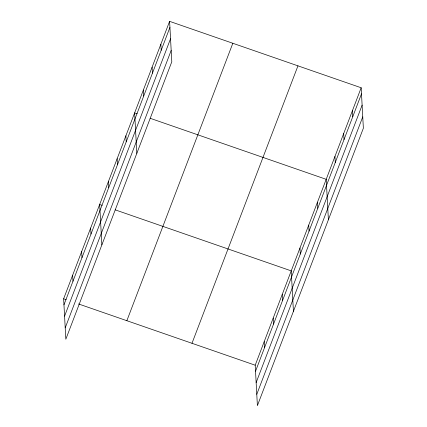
<?xml version="1.0" encoding="UTF-8"?>
<svg xmlns="http://www.w3.org/2000/svg" width="427" height="427" viewBox="0 0 427 427"><rect width="100%" height="100%" fill="white"/><g stroke="black" fill="none" stroke-linecap="round" stroke-linejoin="round"><path stroke-width="0.64" d="M169.604 21.35L171.793 61.792L65.827 339.23L63.634 298.788L169.604 21.35L361.173 87.77L363.366 128.212L257.396 405.65L255.207 365.208L361.173 87.77M63.965 304.825L169.93 27.387M64.578 316.177L170.544 38.74M65.214 327.877L171.179 50.439M126.856 320.709L232.822 43.271M191.99 343.292L297.955 65.854M255.533 371.244L361.504 93.807M256.147 382.597L362.117 105.165M256.782 394.297L362.747 116.859M137.115 113.763L134.633 112.904L136.821 153.346M150.128 118.279L326.207 179.324L328.395 219.766M102.144 205.318L99.667 204.458L101.856 244.901M115.162 209.833L291.235 270.878L293.424 311.32M63.634 298.788L66.116 299.647M78.509 303.944L255.207 365.208M352.43 110.657L352.761 116.699M343.687 133.55L344.018 139.586M334.949 156.437L335.275 162.473M317.464 202.211L317.789 208.253M308.721 225.104L309.047 231.14M299.978 247.991L300.304 254.028M282.231 294.459L282.557 300.501M273.221 318.046L273.547 324.082M264.212 341.627L264.543 347.663M160.862 44.237L161.187 50.279M152.119 67.13L152.444 73.166M143.376 90.017L143.702 96.054M125.89 135.791L126.216 141.833M117.147 158.684L117.478 164.721M108.405 181.571L108.736 187.608M90.657 228.039L90.983 234.081M81.648 251.626L81.979 257.662M72.643 275.207L72.969 281.244"/></g></svg>
